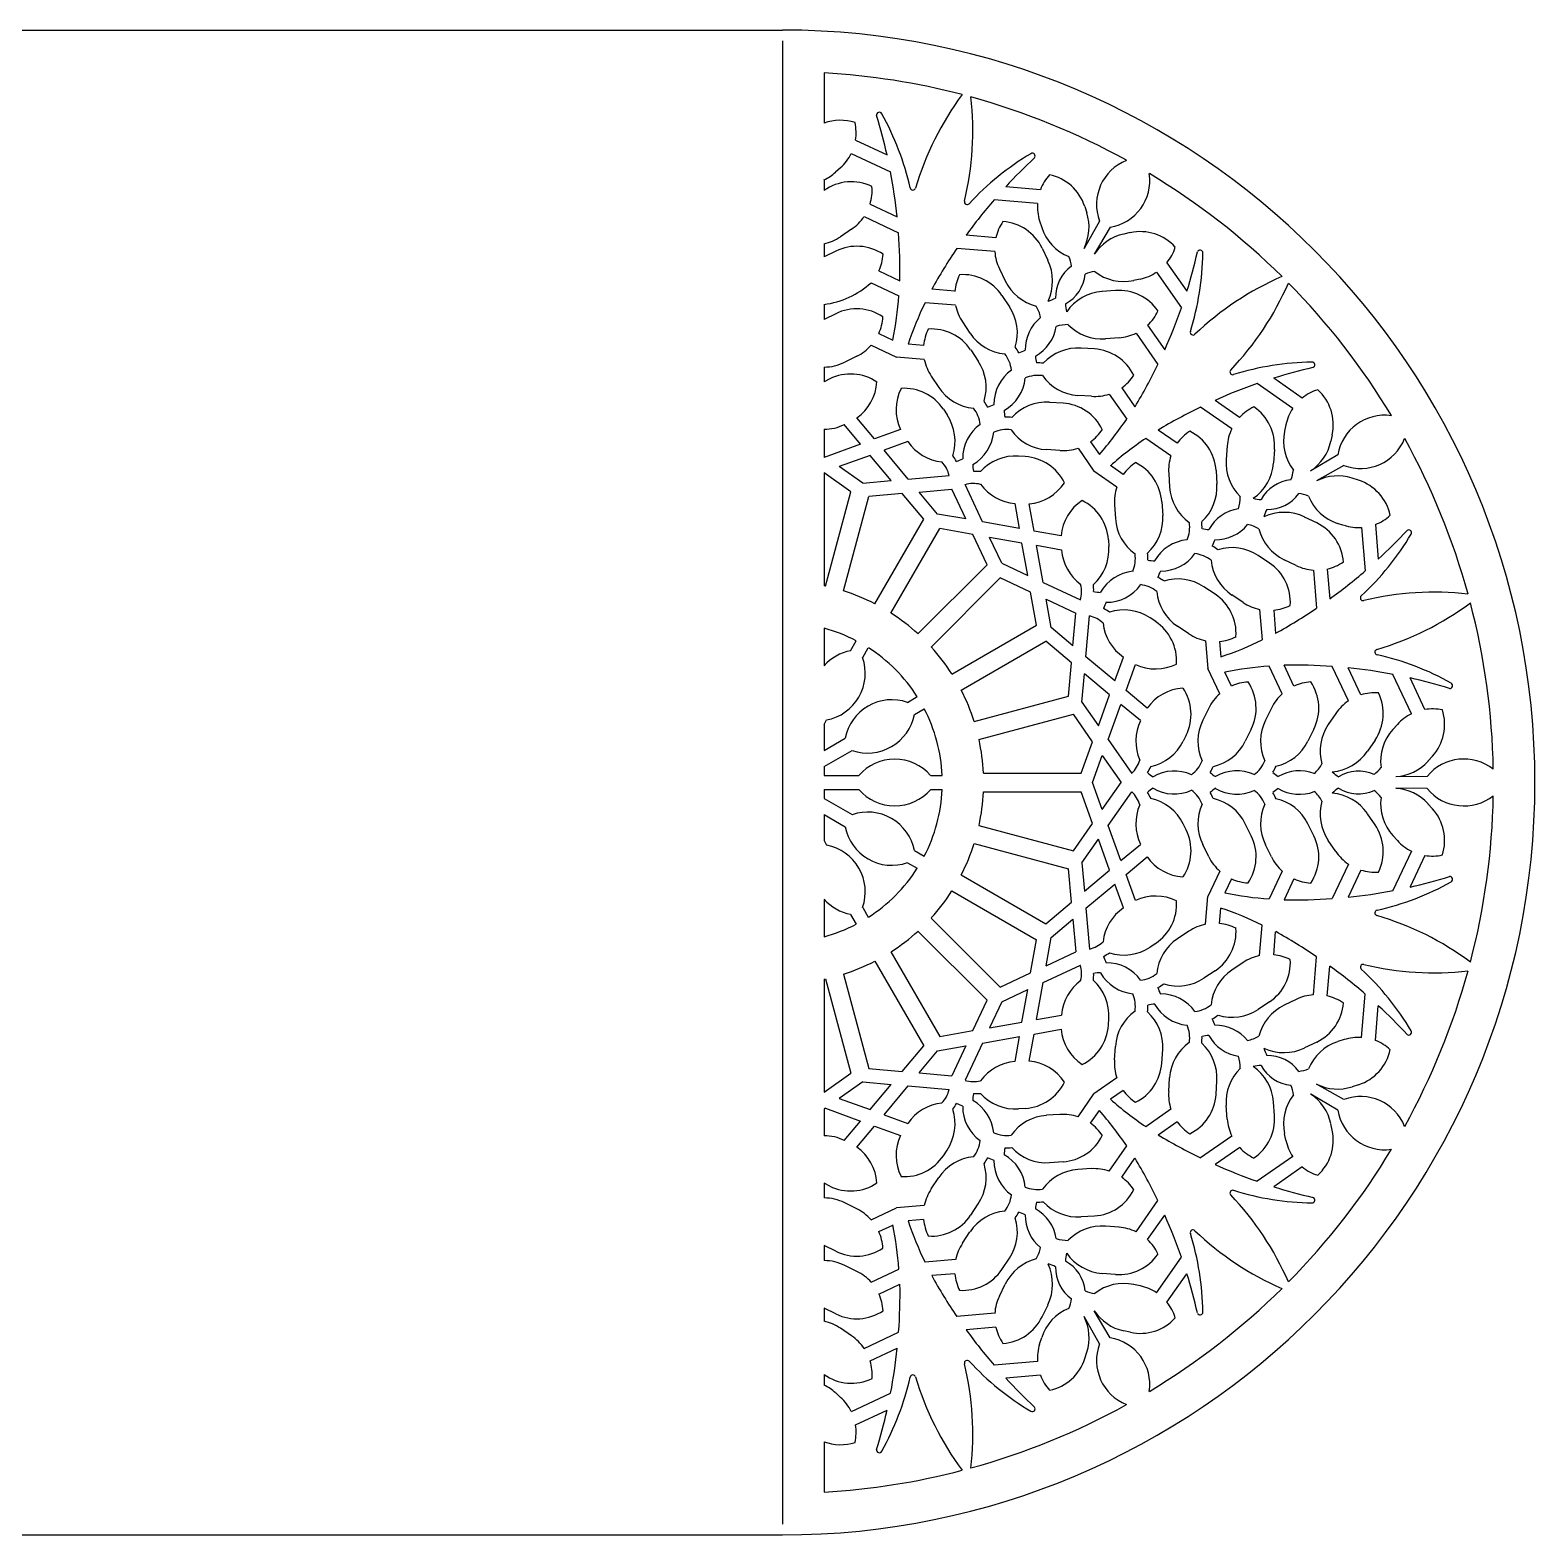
# Model space of a CAD drawing. Extents: x 41 to 331, y 42 to 187.
# Drawn here: x 185.6 to 330.6, y 42.2 to 187.2 of the extents above; entities that cross this region are included whole.
import ezdxf

# ---------------------------------------------------------------- set-up
doc = ezdxf.new("R2010")
doc.units = 0
doc.layers.get('0').update_dxf_attribs({"linetype": 'CONTINUOUS'})

msp = doc.modelspace()

# ---------------------------------------------------------------- linework, layer by layer
for p, q in [((113.1, 187.2), (258.1, 187.2)), ((258.1, 186.16), (258.1, 43.23)), ((262.1, 183.08), (262.1, 178.22)), ((265.13, 176.59), (268.17, 175.17)), ((264.72, 175.31), (268.51, 173.53)), ((262.1, 172.76), (262.1, 171.74)), ((263.7, 173.94), (263.21, 173.51)), ((282.95, 171.82), (279.6, 172.11)), ((266.53, 170.43), (269.14, 169.21)), ((282.66, 170.5), (278.49, 170.85)), ((287.22, 170.21), (287.42, 169.59)), ((265.95, 169.23), (269.28, 167.66)), ((282.87, 168.81), (283.07, 168.19)), ((288.64, 168.79), (287.15, 166.16)), ((289.66, 168.2), (288.13, 165.6)), ((264.75, 168.02), (263.67, 167.29)), ((278.65, 167.19), (275.78, 167.43)), ((291.61, 167.68), (290.97, 167.54)), ((262.1, 166.6), (262.1, 165.34)), ((263.24, 165.91), (262.1, 165.34)), ((278.55, 165.85), (274.89, 166.16)), ((283.11, 166.19), (283.67, 165.02)), ((267.38, 163.99), (269.4, 163.04)), ((278.99, 164.21), (279.56, 163.03)), ((294.14, 163.87), (296.53, 160.44)), ((295.14, 164.78), (297.05, 162.03)), ((266.64, 162.86), (269.31, 161.6)), ((292.57, 163.21), (291.93, 163.07)), ((274.69, 162.03), (272.47, 162.22)), ((279.24, 161.62), (279.96, 160.54)), ((290.18, 162.11), (288.88, 162.01)), ((262.1, 160.76), (262.1, 159.31)), ((263.23, 159.87), (262.1, 159.31)), ((274.78, 160.68), (271.83, 160.93)), ((275.44, 159.08), (276.16, 158)), ((293.27, 158.75), (294.92, 156.38)), ((266.65, 156.83), (269.08, 155.69)), ((267.38, 157.97), (268.74, 157.33)), ((271.69, 156.81), (270.2, 156.94)), ((290.52, 157.55), (289.22, 157.45)), ((292.16, 157.99), (294.26, 154.98)), ((265.26, 155.77), (264.09, 155.19)), ((271.76, 155.46), (269.08, 155.69)), ((276.23, 156.39), (276.96, 155.3)), ((288.16, 156.47), (286.86, 156.56)), ((262.1, 154.72), (262.1, 153.32)), ((272.43, 153.85), (273.15, 152.76)), ((262.65, 153.59), (262.1, 153.32)), ((290.78, 152.74), (292.06, 150.91)), ((307.27, 150.74), (303.83, 153.13)), ((308.18, 151.74), (305.43, 153.66)), ((285.13, 151.25), (283.83, 151.33)), ((287.86, 151.91), (286.56, 151.99)), ((289.57, 152.13), (291.26, 149.71)), ((301.39, 148.77), (298.37, 150.87)), ((302.14, 149.88), (299.78, 151.52)), ((266.97, 147.8), (265.26, 149.84)), ((273.6, 150.66), (273.96, 150.12)), ((262.1, 148.74), (262.1, 146.03)), ((265.62, 147.31), (264.05, 149.19)), ((269.46, 148.71), (266.97, 147.8)), ((296.14, 147.39), (294.3, 148.66)), ((306.6, 149.17), (306.46, 148.54)), ((311.07, 148.21), (310.93, 147.58)), ((265.62, 147.31), (262.1, 146.03)), ((270.18, 147.55), (267.88, 146.71)), ((270.21, 143.94), (267.88, 146.71)), ((284.83, 146.69), (283.53, 146.77)), ((286.57, 146.91), (288.1, 144.71)), ((287.77, 147.53), (288.63, 146.3)), ((295.53, 146.18), (293.11, 147.86)), ((300.94, 147.13), (300.85, 145.83)), ((305.5, 146.79), (305.41, 145.49)), ((266.54, 146.22), (263.57, 145.14)), ((265.83, 143.55), (263.57, 145.14)), ((268.58, 143.8), (266.54, 146.22)), ((281.48, 146.11), (280.83, 146.15)), ((290.92, 144.38), (289.7, 145.23)), ((311.6, 146.27), (308.99, 144.74)), ((312.19, 145.25), (309.56, 143.76)), ((262.1, 144.53), (262.1, 133.66)), ((264.68, 142.72), (262.1, 144.53)), ((265.83, 143.55), (268.58, 143.8)), ((270.21, 143.94), (274.15, 144.28)), ((290.31, 143.17), (288.1, 144.71)), ((295.31, 144.46), (295.39, 143.16)), ((299.87, 144.76), (299.95, 143.46)), ((313.61, 143.82), (312.99, 144.02)), ((262.24, 133.63), (264.68, 142.72)), ((263.97, 133.16), (266.41, 142.26)), ((269.63, 142.54), (266.41, 142.26)), ((271.71, 140.06), (269.63, 142.54)), ((271.26, 142.68), (274.41, 142.96)), ((273.03, 140.57), (271.26, 142.68)), ((275.75, 140.09), (274.41, 142.96)), ((277.36, 139.81), (275.69, 143.4)), ((280.92, 139.18), (280.5, 141.59)), ((282.33, 138.93), (281.87, 141.55)), ((290.08, 141.44), (290.17, 140.14)), ((294.65, 141.73), (294.73, 140.43)), ((267, 131.91), (271.71, 140.06)), ((275.75, 140.09), (273.03, 140.57)), ((280.92, 139.18), (277.36, 139.81)), ((309.59, 139.71), (308.41, 140.28)), ((312.2, 139.47), (311.58, 139.67)), ((313.9, 139.26), (314.25, 135.09)), ((315.22, 139.55), (315.5, 136.21)), ((268.55, 131.01), (273.26, 139.17)), ((276.44, 138.61), (273.26, 139.17)), ((277.81, 135.68), (276.44, 138.61)), ((281.17, 137.77), (278.05, 138.32)), ((279.22, 135.82), (278.05, 138.32)), ((281.72, 134.66), (281.17, 137.77)), ((284.95, 138.47), (282.33, 138.93)), ((289.5, 138.09), (289.54, 137.44)), ((284.99, 137.1), (282.58, 137.53)), ((283.2, 133.96), (282.58, 137.53)), ((305.02, 135.84), (303.93, 136.57)), ((271.15, 129.02), (277.81, 135.68)), ((279.22, 135.82), (281.72, 134.66)), ((307.6, 135.6), (306.43, 136.16)), ((309.25, 135.16), (309.56, 131.5)), ((310.58, 135.26), (310.83, 132.39)), ((272.41, 127.75), (279.07, 134.41)), ((282, 133.04), (279.07, 134.41)), ((283.2, 133.96), (286.8, 132.29)), ((299.78, 132.84), (298.7, 133.56)), ((282.57, 129.86), (282, 133.04)), ((283.97, 129.64), (283.49, 132.35)), ((283.49, 132.35), (286.36, 131.02)), ((302.48, 132.04), (301.39, 132.77)), ((286.08, 127.86), (286.36, 131.02)), ((287.33, 126.81), (287.68, 130.76)), ((294.06, 130.2), (293.51, 130.56)), ((304.07, 131.38), (304.32, 128.44)), ((305.43, 131.3), (305.61, 129.07)), ((262.1, 129.56), (262.1, 125.95)), ((274.41, 125.15), (282.57, 129.86)), ((286.08, 127.86), (283.97, 129.64)), ((297.24, 129.03), (296.16, 129.76)), ((264.66, 127.4), (265.2, 128.35)), ((265.82, 126.73), (266.36, 127.68)), ((275.3, 123.6), (283.46, 128.31)), ((285.94, 126.23), (283.46, 128.31)), ((298.86, 128.36), (299.09, 125.68)), ((300.21, 128.29), (300.34, 126.8)), ((285.66, 123.01), (285.94, 126.23)), ((290.11, 124.49), (287.33, 126.81)), ((290.11, 124.49), (290.94, 126.78)), ((286.95, 122.43), (287.19, 125.18)), ((289.62, 123.14), (287.19, 125.18)), ((291.2, 123.57), (292.11, 126.07)), ((300.23, 123.25), (299.09, 125.68)), ((301.36, 123.99), (300.73, 125.34)), ((306.25, 123.24), (305, 125.92)), ((307.38, 123.99), (306.44, 126.01)), ((312.62, 122.56), (311.06, 125.88)), ((313.83, 123.14), (312.61, 125.75)), ((318.7, 121.33), (316.92, 125.12)), ((319.99, 121.74), (318.57, 124.77)), ((293.24, 121.86), (291.2, 123.57)), ((270.13, 122.42), (271.08, 122.97)), ((270.8, 121.26), (271.75, 121.81)), ((276.56, 120.57), (285.66, 123.01)), ((286.95, 122.43), (288.53, 120.17)), ((288.53, 120.17), (289.62, 123.14)), ((289.47, 118.83), (290.71, 122.23)), ((292.59, 120.66), (290.71, 122.23)), ((299.17, 121.86), (298.59, 120.69)), ((305.2, 121.87), (304.63, 120.7)), ((262.1, 120.29), (262.35, 120.73)), ((277.02, 118.84), (286.12, 121.28)), ((287.97, 118.63), (286.12, 121.28)), ((311.42, 121.36), (310.68, 120.28)), ((262.1, 120.29), (262.1, 117.78)), ((262.1, 117.78), (264.13, 118.96)), ((296.99, 119.25), (296.7, 118.67)), ((303.27, 119.84), (302.69, 118.67)), ((309.3, 119.85), (308.73, 118.68)), ((317.34, 120.3), (316.9, 119.82)), ((262.1, 116.23), (264.8, 117.79)), ((286.87, 115.59), (287.97, 118.63)), ((289.47, 118.83), (291.75, 115.58)), ((315.2, 118.78), (314.46, 117.71)), ((262.1, 116.23), (262.1, 115.37)), ((287.97, 114.7), (288.91, 117.29)), ((288.91, 117.29), (290.73, 114.7)), ((320.73, 117.23), (320.29, 116.75)), ((262.1, 115.37), (265.45, 115.37)), ((272.38, 115.37), (273.47, 115.37)), ((277.45, 115.59), (286.87, 115.59)), ((288.91, 112.1), (287.97, 114.7)), ((288.91, 112.1), (290.73, 114.7)), ((320.22, 115.29), (317.19, 115.26)), ((262.1, 114.03), (262.1, 113.16)), ((262.1, 114.03), (265.45, 114.03)), ((262.1, 113.16), (264.8, 111.6)), ((272.38, 114.03), (273.47, 114.03)), ((277.45, 113.8), (286.87, 113.8)), ((287.97, 110.76), (286.87, 113.8)), ((289.47, 110.57), (291.75, 113.81)), ((320.22, 114.11), (317.19, 114.14)), ((315.2, 110.62), (314.46, 111.69)), ((320.73, 112.17), (320.29, 112.65)), ((262.1, 111.61), (262.1, 109.11)), ((262.1, 111.61), (264.13, 110.44)), ((277.02, 110.55), (286.12, 108.11)), ((286.12, 108.11), (287.97, 110.76)), ((290.71, 107.17), (289.47, 110.57)), ((296.99, 110.15), (296.7, 110.73)), ((303.27, 109.56), (302.69, 110.73)), ((309.3, 109.55), (308.73, 110.72)), ((262.1, 109.11), (262.35, 108.66)), ((276.56, 108.83), (285.66, 106.39)), ((286.95, 106.97), (288.53, 109.23)), ((289.62, 106.25), (288.53, 109.23)), ((311.42, 108.04), (310.68, 109.12)), ((317.34, 109.1), (316.9, 109.58)), ((270.8, 108.14), (271.75, 107.59)), ((290.71, 107.17), (292.59, 108.74)), ((291.2, 105.83), (293.24, 107.54)), ((299.17, 107.54), (298.59, 108.71)), ((305.2, 107.53), (304.63, 108.7)), ((318.7, 108.07), (316.92, 104.28)), ((319.99, 107.66), (318.57, 104.63)), ((270.13, 106.97), (271.08, 106.43)), ((285.94, 103.17), (285.66, 106.39)), ((286.95, 106.97), (287.19, 104.22)), ((287.19, 104.22), (289.62, 106.25)), ((300.23, 106.15), (299.09, 103.71)), ((306.25, 106.16), (305, 103.48)), ((312.62, 106.84), (311.06, 103.52)), ((313.83, 106.26), (312.61, 103.65)), ((275.3, 105.79), (283.46, 101.09)), ((287.33, 102.59), (290.11, 104.91)), ((290.94, 102.61), (290.11, 104.91)), ((292.11, 103.33), (291.2, 105.83)), ((301.36, 105.41), (300.73, 104.06)), ((307.38, 105.41), (306.44, 103.39)), ((262.1, 103.44), (262.1, 99.83)), ((274.41, 104.25), (282.57, 99.54)), ((283.46, 101.09), (285.94, 103.17)), ((298.86, 101.04), (299.09, 103.71)), ((264.66, 101.99), (265.2, 101.05)), ((265.82, 102.66), (266.36, 101.72)), ((272.41, 101.64), (279.07, 94.99)), ((283.97, 99.76), (286.08, 101.54)), ((286.08, 101.54), (286.36, 98.38)), ((287.33, 102.59), (287.68, 98.64)), ((300.21, 101.11), (300.34, 102.6)), ((271.15, 100.38), (277.81, 93.72)), ((297.24, 100.36), (296.16, 99.64)), ((304.07, 98.02), (304.32, 100.96)), ((305.43, 98.1), (305.61, 100.32)), ((282, 96.35), (282.57, 99.54)), ((283.49, 97.04), (283.97, 99.76)), ((294.06, 99.19), (293.51, 98.83)), ((267, 97.49), (271.71, 89.33)), ((268.55, 98.38), (273.26, 90.23)), ((283.49, 97.04), (286.36, 98.38)), ((302.48, 97.35), (301.39, 96.63)), ((309.25, 94.24), (309.56, 97.9)), ((262.1, 95.74), (262.1, 84.87)), ((262.24, 95.77), (264.68, 86.68)), ((263.97, 96.23), (266.41, 87.14)), ((279.07, 94.99), (282, 96.35)), ((283.2, 95.43), (286.8, 97.11)), ((299.78, 96.56), (298.7, 95.84)), ((310.59, 94.14), (310.83, 97.01)), ((279.22, 93.57), (281.72, 94.74)), ((281.17, 91.62), (281.72, 94.74)), ((282.58, 91.87), (283.2, 95.43)), ((313.9, 90.14), (314.25, 94.31)), ((276.44, 90.79), (277.81, 93.72)), ((279.22, 93.57), (278.05, 91.07)), ((305.02, 93.55), (303.93, 92.83)), ((307.6, 93.8), (306.43, 93.24)), ((315.22, 89.85), (315.5, 93.19)), ((278.05, 91.07), (281.17, 91.62)), ((282.58, 91.87), (284.99, 92.29)), ((289.5, 91.31), (289.54, 91.96)), ((273.26, 90.23), (276.44, 90.79)), ((277.36, 89.59), (280.92, 90.22)), ((280.5, 87.81), (280.92, 90.22)), ((281.87, 87.85), (282.33, 90.46)), ((282.33, 90.46), (284.95, 90.93)), ((312.21, 89.93), (311.59, 89.73)), ((269.63, 86.86), (271.71, 89.33)), ((271.26, 86.71), (273.03, 88.83)), ((273.03, 88.83), (275.75, 89.31)), ((275.75, 89.31), (274.41, 86.44)), ((277.36, 89.59), (275.69, 86)), ((290.08, 87.96), (290.17, 89.26)), ((294.65, 87.66), (294.73, 88.97)), ((309.59, 89.69), (308.41, 89.12)), ((266.41, 87.14), (269.63, 86.86)), ((262.1, 84.87), (264.68, 86.68)), ((265.83, 85.84), (263.57, 84.26)), ((265.83, 85.84), (268.58, 85.6)), ((266.54, 83.18), (268.58, 85.6)), ((271.26, 86.71), (274.41, 86.44)), ((290.31, 86.23), (288.1, 84.69)), ((295.31, 84.93), (295.39, 86.23)), ((299.87, 84.64), (299.95, 85.94)), ((312.19, 84.15), (309.56, 85.64)), ((313.61, 85.58), (312.99, 85.38)), ((263.57, 84.26), (266.54, 83.18)), ((267.88, 82.69), (270.21, 85.46)), ((270.21, 85.46), (274.15, 85.11)), ((286.57, 82.48), (288.1, 84.69)), ((290.92, 85.02), (289.7, 84.17)), ((311.6, 83.13), (308.99, 84.66)), ((262.23, 83.32), (262.1, 83.23)), ((262.1, 83.23), (262.1, 80.66)), ((262.23, 83.32), (265.62, 82.08)), ((267.88, 82.69), (270.18, 81.85)), ((281.48, 83.29), (280.83, 83.25)), ((284.83, 82.71), (283.53, 82.63)), ((287.77, 81.87), (288.63, 83.1)), ((295.53, 83.22), (293.11, 81.53)), ((300.95, 82.27), (300.85, 83.57)), ((305.5, 82.61), (305.41, 83.91)), ((264.05, 80.21), (265.62, 82.08)), ((265.26, 79.56), (266.97, 81.59)), ((266.97, 81.59), (269.46, 80.68)), ((296.14, 82.01), (294.3, 80.73)), ((311.07, 81.19), (310.94, 81.82)), ((301.39, 80.63), (298.37, 78.53)), ((306.6, 80.23), (306.47, 80.86)), ((273.6, 78.74), (273.96, 79.28)), ((289.57, 77.26), (291.26, 79.69)), ((290.78, 76.66), (292.06, 78.49)), ((302.15, 79.52), (299.78, 77.88)), ((307.27, 78.66), (303.84, 76.27)), ((285.13, 78.15), (283.83, 78.06)), ((287.86, 77.49), (286.56, 77.4)), ((308.18, 77.66), (305.43, 75.74)), ((262.1, 76.08), (262.1, 74.67)), ((262.65, 75.8), (262.1, 76.08)), ((272.43, 75.55), (273.15, 76.63)), ((265.26, 73.63), (264.09, 74.2)), ((276.23, 73.01), (276.96, 74.1)), ((292.17, 71.41), (294.27, 74.42)), ((266.65, 72.56), (269.08, 73.71)), ((271.76, 73.93), (269.08, 73.71)), ((271.69, 72.58), (270.2, 72.46)), ((288.16, 72.92), (286.86, 72.84)), ((293.27, 70.65), (294.92, 73.02)), ((267.38, 71.43), (268.74, 72.06)), ((275.44, 70.31), (276.16, 71.4)), ((290.52, 71.85), (289.22, 71.95)), ((262.1, 70.09), (262.1, 68.64)), ((263.23, 69.53), (262.1, 70.09)), ((265.27, 67.59), (264.1, 68.17)), ((274.78, 68.72), (271.83, 68.47)), ((279.24, 67.78), (279.96, 68.86)), ((294.14, 65.53), (296.53, 68.96)), ((266.64, 66.54), (269.31, 67.8)), ((274.69, 67.37), (272.47, 67.18)), ((290.18, 67.29), (288.88, 67.39)), ((295.14, 64.62), (297.06, 67.37)), ((267.38, 65.41), (269.4, 66.36)), ((278.99, 65.19), (279.56, 66.37)), ((292.57, 66.19), (291.93, 66.33)), ((262.1, 64.06), (262.1, 62.79)), ((263.24, 63.49), (262.1, 64.06)), ((283.11, 63.21), (283.68, 64.38)), ((289.67, 61.2), (288.13, 63.8)), ((278.55, 63.55), (274.89, 63.24)), ((288.65, 60.61), (287.16, 63.24)), ((264.75, 61.38), (263.68, 62.11)), ((265.96, 60.17), (269.28, 61.73)), ((278.66, 62.21), (275.78, 61.97)), ((282.87, 60.59), (283.07, 61.21)), ((291.61, 61.72), (290.97, 61.86)), ((266.54, 58.96), (269.15, 60.19)), ((287.22, 59.19), (287.42, 59.81)), ((282.66, 58.9), (278.49, 58.54)), ((262.1, 57.66), (262.1, 56.63)), ((282.95, 57.58), (279.61, 57.29)), ((263.7, 55.45), (263.22, 55.89)), ((264.73, 54.09), (268.51, 55.87)), ((265.14, 52.8), (268.17, 54.23)), ((262.1, 51.17), (262.1, 46.32)), ((113.1, 42.2), (258.1, 42.2))]:
    msp.add_line(p, q)
for centre, radius, start, end in [((258.1, 114.7), 72.5, 270, 90), ((258.1, 114.7), 68.5, 75.3654, 86.6524), ((298.29, 163.96), 28.52, 143.3657, 163.6807), ((247.92, 177.46), 28.52, 346.3193, 6.6324), ((258.1, 114.7), 68.5, 61.0693, 74.637), ((263.68, 173.97), 4.54, 71.9388, 110.3677), ((267.43, 179.01), 0.268, 29.3736, 190.0204), ((218.26, 163.95), 51.15, 12.6673, 17.0619), ((244.85, 166.3), 26.17, 12.5562, 29.3736), ((260.65, 177.31), 4.54, 350.8989, 12.3599), ((260.65, 177.31), 4.54, 312.1493, 333.7781), ((295.36, 152.77), 26.17, 120.6264, 137.4438), ((317.22, 137.44), 51.15, 132.9381, 137.3327), ((282.17, 175.06), 0.268, 319.9796, 120.6264), ((292.93, 170.4), 4.57, 111.7197, 200.5889), ((260.16, 176.88), 4.54, 295.1569, 312.1493), ((264.73, 168.04), 4.54, 64.0523, 125.5076), ((218.26, 163.95), 51.15, 5.8998, 10.7896), ((287.19, 170.2), 4.54, 137.6401, 159.1011), ((282.89, 168.82), 4.54, 17.8507, 78.0612), ((288.92, 172.71), 4.57, 279.4111, 8.2814), ((258.1, 114.7), 68.5, 45.3654, 58.9336), ((262.19, 171.77), 4.54, 342.85, 4.4734), ((270.66, 172.05), 0.268, 192.5562, 343.6807), ((275.89, 170.65), 0.268, 166.3193, 317.4438), ((317.22, 137.44), 51.15, 139.2104, 144.1002), ((287.19, 170.2), 4.54, 176.2219, 197.8507), ((262.19, 171.77), 4.54, 304.2628, 325.8756), ((283.08, 166.18), 4.54, 145.5266, 167.15), ((279.02, 164.22), 4.54, 25.7372, 85.9477), ((283.09, 168.2), 4.54, 333.3584, 17.8507), ((261.12, 171.04), 4.54, 282.4569, 304.2628), ((218.26, 163.95), 51.15, 358.9772, 4.1623), ((287.39, 169.58), 4.54, 197.8507, 247.8587), ((291.93, 163.1), 4.54, 102.1493, 146.6416), ((292.56, 163.24), 4.54, 41.9388, 102.1493), ((265.25, 161.83), 4.54, 56.0689, 116.2795), ((263.26, 165.88), 4.54, 335.3691, 356.4901), ((317.22, 137.44), 51.15, 145.8377, 151.0228), ((283.08, 166.18), 4.54, 184.1244, 205.7372), ((282.68, 164.06), 3.28, 6.8141, 23.6656), ((291.61, 167.65), 4.54, 320.8989, 342.3599), ((248.23, 177.27), 51.15, 342.6673, 347.0619), ((272.43, 166.01), 26.17, 342.5562, 359.3736), ((298.33, 165.73), 0.268, 359.3736, 160.0204), ((279.58, 163.04), 4.54, 334.5845, 25.7372), ((288.09, 161.46), 3.69, 125.8823, 181.2), ((288.55, 160.67), 3.28, 96.3344, 113.1859), ((290.98, 167.51), 4.54, 232.1413, 282.1493), ((291.61, 167.65), 4.54, 282.1493, 303.7781), ((261.13, 168.84), 8.13, 276.7873, 312.6411), ((279.22, 161.6), 4.54, 153.5099, 174.6309), ((275.46, 159.1), 4.54, 33.7205, 93.9311), ((283.65, 165), 4.54, 205.7372, 255.7452), ((283.59, 164.06), 3.69, 298.8, 354.1177), ((317.53, 137.26), 28.52, 113.3657, 133.6807), ((280.66, 174.14), 28.52, 316.3193, 336.6324), ((258.1, 114.7), 68.5, 31.0693, 44.637), ((236.2, 163.91), 33.19, 348.5715, 356.0113), ((282.84, 164.26), 3.28, 284.9596, 298.5086), ((289.22, 157.48), 4.54, 94.2628, 145.4155), ((290.52, 157.58), 4.54, 34.0523, 94.2628), ((265.24, 155.8), 4.54, 56.0689, 116.2795), ((263.24, 159.84), 4.54, 335.6207, 356.4901), ((301.66, 146.37), 33.19, 153.9887, 161.4285), ((279.22, 161.6), 4.54, 191.775, 213.7205), ((276.19, 158.01), 4.54, 342.6918, 33.7205), ((285.51, 156.39), 4.03, 129.3591, 180.418), ((279.74, 158.89), 3.28, 10.9088, 31.5521), ((288.64, 160.91), 3.28, 181.4914, 195.0404), ((290.18, 162.08), 4.54, 312.85, 334.4734), ((248.23, 177.27), 51.15, 335.8998, 340.7896), ((276.21, 156.37), 4.54, 153.5099, 174.3793), ((272.45, 153.86), 4.54, 33.7205, 93.9311), ((280.5, 159.29), 4.03, 299.582, 350.6409), ((285.54, 155.54), 3.28, 88.4479, 109.0912), ((288.88, 161.98), 4.54, 224.2548, 274.2628), ((297.65, 158.08), 0.268, 162.5562, 313.6807), ((263.24, 159.84), 4.54, 296.2795, 318.4874), ((279.94, 160.52), 4.54, 213.7205, 264.61), ((276.9, 154.02), 4.48, 27.7828, 36.1691), ((290.18, 162.08), 4.54, 274.2628, 295.8756), ((262.08, 159.27), 4.54, 270.2403, 296.2795), ((276.21, 156.37), 4.54, 191.5126, 213.7205), ((273.18, 152.78), 4.54, 342.6918, 33.7205), ((276.91, 154.01), 3.28, 7.4699, 37.4036), ((279.92, 159.24), 3.28, 286.8465, 298.5086), ((285.76, 155.87), 3.28, 181.4914, 193.1535), ((286.56, 152.02), 4.54, 86.2795, 137.3082), ((287.86, 151.94), 4.54, 26.0689, 86.2795), ((309.4, 129.03), 26.17, 90.6264, 107.4438), ((309.12, 154.94), 0.268, 289.9796, 90.6264), ((264.66, 149.52), 4.54, 56.0689, 116.2795), ((282.5, 151.16), 4.03, 125.5605, 180.418), ((282.73, 150.65), 3.28, 82.5964, 112.5301), ((282.74, 150.65), 4.48, 83.8309, 92.2172), ((286.85, 156.53), 4.54, 215.39, 266.2795), ((288.16, 156.44), 4.54, 305.3691, 326.4901), ((248.23, 177.27), 51.15, 328.9772, 334.1623), ((301.48, 154.26), 0.268, 136.3193, 287.4438), ((320.66, 104.83), 51.15, 102.9381, 107.3327), ((262.66, 153.57), 4.54, 304.859, 356.4901), ((273.58, 150.64), 4.54, 153.5099, 205.141), ((269.82, 148.14), 4.54, 33.7205, 93.9311), ((276.93, 155.29), 4.54, 213.7205, 264.61), ((277.47, 154.06), 4.03, 299.582, 354.4395), ((320.66, 104.83), 51.15, 109.2104, 114.1002), ((311.04, 148.22), 4.54, 107.6401, 129.1011), ((306.63, 149.17), 4.54, 347.8507, 48.0612), ((273.9, 148.78), 4.48, 27.7828, 36.1691), ((276.91, 154.01), 3.28, 286.8465, 298.5086), ((283.53, 146.8), 4.54, 86.2795, 137.3082), ((284.83, 146.72), 4.54, 26.0689, 86.2795), ((288.16, 156.44), 4.54, 266.2795, 288.225), ((320.66, 104.83), 51.15, 115.8377, 121.0228), ((305.47, 146.79), 4.54, 115.5266, 137.15), ((300.97, 147.12), 4.54, 355.7372, 55.9477), ((270.18, 147.59), 4.54, 342.0463, 33.7205), ((273.9, 148.77), 3.28, 7.4699, 37.4036), ((282.73, 150.65), 3.28, 181.4914, 193.1535), ((279.71, 145.42), 4.48, 83.8309, 92.2172), ((263.74, 168.27), 33.19, 318.5715, 326.0113), ((311.04, 148.22), 4.54, 146.2219, 167.8507), ((316.11, 145.52), 4.57, 81.7197, 170.5889), ((262.08, 153.28), 4.54, 270.2403, 295.7943), ((279.49, 145.92), 4.03, 125.5605, 180.418), ((274.44, 148.84), 4.03, 299.582, 354.4395), ((279.7, 145.43), 3.28, 82.5964, 112.5301), ((283.83, 151.3), 4.54, 215.39, 266.2795), ((285.13, 151.22), 4.54, 305.6207, 326.4901), ((299.84, 144.76), 4.54, 123.5099, 144.6309), ((295.34, 144.47), 4.54, 3.7205, 63.9311), ((305.47, 146.79), 4.54, 154.1244, 175.7372), ((310.91, 147.58), 4.54, 167.8507, 217.8587), ((273.94, 150.1), 4.54, 214.2057, 263.7285), ((285.13, 151.22), 4.54, 266.2795, 288.4874), ((311.66, 120.34), 33.19, 123.9887, 131.4285), ((306.49, 148.53), 4.54, 303.3584, 347.8507), ((313.8, 149.53), 4.57, 249.4111, 338.2814), ((258.1, 114.7), 68.5, 15.3654, 28.9336), ((271.44, 143.64), 2.79, 13.3124, 44.1156), ((270.89, 143.55), 4.48, 27.7828, 36.1691), ((273.9, 148.77), 3.28, 286.8465, 298.5086), ((279.7, 145.43), 3.28, 181.4914, 193.1535), ((280.54, 141.62), 4.54, 86.2795, 137.9537), ((281.19, 141.57), 4.54, 26.0689, 86.2795), ((294.62, 141.73), 4.54, 123.5099, 144.3793), ((290.11, 141.44), 4.54, 3.7205, 63.9311), ((299.84, 144.76), 4.54, 161.775, 183.7205), ((305.38, 145.49), 4.54, 175.7372, 225.7452), ((300.88, 145.82), 4.54, 304.5845, 355.7372), ((276.68, 140.2), 4.48, 83.8309, 92.2172), ((281.48, 146.08), 4.54, 274.859, 326.4901), ((307.45, 140.19), 3.69, 95.8823, 151.2), ((304.06, 145.16), 3.28, 336.8141, 353.6656), ((311.59, 139.7), 4.54, 72.1493, 116.6416), ((312.21, 139.5), 4.54, 11.9388, 72.1493), ((276.49, 140.72), 2.79, 75.8844, 106.6876), ((280.83, 146.12), 4.54, 216.2715, 265.7943), ((294.62, 141.73), 4.54, 161.5126, 183.7205), ((299.92, 143.46), 4.54, 183.7205, 234.61), ((295.42, 143.17), 4.54, 312.6918, 3.7205), ((298.93, 142.15), 3.28, 340.9088, 1.5521), ((304.85, 144.7), 3.69, 268.8, 324.1177), ((307.45, 139.28), 3.28, 66.3344, 83.1859), ((312.98, 143.99), 4.54, 202.1413, 252.1493), ((289.47, 138.09), 4.54, 123.5099, 175.141), ((284.97, 137.79), 4.54, 3.7205, 63.9311), ((302.68, 137.1), 4.03, 99.3591, 150.418), ((304.3, 145.25), 3.28, 254.9596, 268.5086), ((307.65, 139.45), 3.28, 151.4914, 165.0404), ((306.44, 136.19), 4.54, 64.2628, 115.4155), ((294.7, 140.43), 4.54, 183.7205, 234.61), ((290.2, 140.14), 4.54, 312.6918, 3.7205), ((294.05, 139.33), 3.28, 337.4699, 7.4036), ((294.04, 139.34), 4.48, 357.7828, 6.1691), ((299.79, 142.11), 4.03, 269.582, 320.6409), ((302.28, 136.34), 3.28, 58.4479, 79.0912), ((307.61, 135.62), 4.54, 4.0523, 64.2628), ((313.6, 143.8), 4.54, 252.1493, 273.7781), ((313.6, 143.8), 4.54, 290.8989, 312.3599), ((297.46, 134.07), 4.03, 95.5605, 150.418), ((299.27, 142.36), 3.28, 256.8465, 268.5086), ((302.64, 136.52), 3.28, 151.4914, 163.1535), ((308.4, 140.25), 4.54, 194.2548, 244.2628), ((296.16, 151.97), 26.17, 312.5562, 329.3736), ((280.83, 173.82), 51.15, 312.6673, 317.0619), ((318.45, 138.77), 0.268, 329.3736, 130.0204), ((289.52, 137.44), 4.54, 184.2057, 233.7285), ((285.01, 137.14), 4.54, 312.0463, 3.7205), ((288.82, 136.3), 3.28, 337.4699, 7.4036), ((288.82, 136.32), 4.48, 357.7828, 6.1691), ((294.56, 139.1), 4.03, 269.582, 324.4395), ((297.4, 133.51), 3.28, 52.5964, 82.5301), ((297.41, 133.51), 4.48, 53.8309, 62.2172), ((301.41, 132.79), 4.54, 56.2795, 107.3082), ((292.24, 131.04), 4.03, 95.5605, 150.418), ((294.05, 139.33), 3.28, 256.8465, 268.5086), ((297.4, 133.51), 3.28, 151.4914, 163.1535), ((303.92, 136.54), 4.54, 185.39, 236.2795), ((302.49, 132.07), 4.54, 356.0689, 56.2795), ((309.57, 139.69), 4.54, 244.2628, 265.8756), ((309.57, 139.69), 4.54, 282.85, 304.4734), ((280.83, 173.82), 51.15, 305.8998, 310.7896), ((258.1, 114.7), 19.38, 77.6441, 78.0863), ((284.12, 133.09), 2.79, 343.3124, 14.1156), ((283.6, 133.29), 4.48, 357.7828, 6.1691), ((289.32, 136.09), 4.03, 269.582, 324.4395), ((292.17, 130.51), 3.28, 52.5964, 82.5301), ((292.18, 130.5), 4.48, 53.8309, 62.2172), ((296.18, 129.78), 4.54, 56.2795, 107.3082), ((258.1, 114.7), 19.38, 62.6441, 72.3559), ((288.82, 136.3), 3.28, 256.8465, 268.5086), ((292.17, 130.51), 3.28, 151.4914, 163.1535), ((298.68, 133.53), 4.54, 185.39, 236.2795), ((297.26, 129.06), 4.54, 356.0689, 56.2795), ((305, 135.82), 4.54, 236.2795, 258.225), ((314.04, 132.49), 0.268, 132.5562, 283.6807), ((320.85, 104.52), 28.52, 83.3657, 103.6807), ((307.36, 154.89), 28.52, 286.3193, 306.6324), ((258.1, 114.7), 68.5, 1.0693, 14.637), ((258.1, 114.7), 19.38, 47.6441, 57.3559), ((287.04, 128.04), 2.79, 45.8844, 76.6876), ((286.95, 127.49), 4.48, 53.8309, 62.2172), ((290.99, 126.79), 4.54, 56.2795, 107.9537), ((305, 135.82), 4.54, 275.3691, 296.4901), ((280.83, 173.82), 51.15, 298.9772, 304.1623), ((258.1, 114.7), 15.39, 62.4962, 74.9382), ((293.5, 130.54), 4.54, 186.2715, 235.7943), ((291.53, 126.42), 4.54, 356.0689, 56.2795), ((258.1, 114.7), 15.39, 32.4962, 57.5038), ((258.1, 114.7), 19.38, 32.6441, 42.3559), ((299.77, 132.81), 4.54, 236.2795, 258.4874), ((299.77, 132.81), 4.54, 275.6207, 296.4901), ((289.77, 158.27), 33.19, 288.5715, 296.0113), ((265.51, 122.91), 4.57, 100.7838, 138.322), ((261.5, 125.22), 4.57, 280.7277, 19.2723), ((315.44, 127.27), 0.268, 106.3193, 257.4438), ((309.7, 101.46), 26.17, 60.6264, 77.4438), ((294.04, 130.18), 4.54, 244.859, 296.4901), ((307.31, 92.8), 33.19, 93.9887, 101.4285), ((307.35, 74.87), 51.15, 85.8377, 91.0228), ((307.35, 74.87), 51.15, 79.2104, 84.1002), ((307.35, 74.87), 51.15, 72.9381, 77.3327), ((258.1, 114.7), 19.38, 17.6441, 27.3559), ((296.96, 119.26), 4.54, 93.5099, 145.141), ((292.92, 121.26), 4.54, 333.7205, 33.9311), ((303.24, 119.85), 4.54, 93.5099, 114.3793), ((299.19, 121.85), 4.54, 333.7205, 33.9311), ((309.28, 119.86), 4.54, 93.5099, 114.6309), ((305.23, 121.86), 4.54, 333.7205, 33.9311), ((315.17, 118.8), 4.54, 85.5266, 107.15), ((311.44, 121.34), 4.54, 325.7372, 25.9477), ((322.4, 124.03), 0.268, 259.9796, 60.6264), ((268.62, 118.1), 4.57, 70.7838, 169.2162), ((258.1, 114.7), 15.39, 2.4962, 27.5038), ((303.24, 119.85), 4.54, 131.5126, 153.7205), ((309.28, 119.86), 4.54, 131.775, 153.7205), ((315.17, 118.8), 4.54, 124.1244, 145.7372), ((266.31, 122.11), 4.57, 250.7277, 349.2723), ((296.68, 118.68), 4.54, 154.2057, 203.7285), ((302.66, 118.68), 4.54, 153.7205, 204.61), ((308.7, 118.69), 4.54, 153.7205, 204.61), ((320.71, 117.25), 4.54, 116.2219, 137.8507), ((320.71, 117.25), 4.54, 77.6401, 99.1011), ((317.36, 120.28), 4.54, 317.8507, 18.0612), ((314.44, 117.72), 4.54, 145.7372, 195.7452), ((320.27, 116.77), 4.54, 137.8507, 187.8587), ((258.1, 114.7), 19.38, 2.6441, 12.3559), ((292.63, 120.68), 4.54, 282.0463, 333.7205), ((298.62, 120.68), 4.54, 282.6918, 333.7205), ((304.65, 120.69), 4.54, 282.6918, 333.7205), ((310.71, 120.26), 4.54, 274.5845, 325.7372), ((268.91, 112.38), 4.57, 40.7838, 139.2162), ((289.83, 117.62), 2.79, 313.3124, 344.1156), ((289.48, 118.05), 4.48, 327.7828, 336.1691), ((295.51, 118.05), 3.28, 307.4699, 337.4036), ((295.51, 118.06), 4.48, 327.7828, 336.1691), ((301.55, 118.06), 3.28, 307.4699, 337.4036), ((301.55, 118.07), 4.48, 327.7828, 336.1691), ((307.19, 118.05), 3.28, 310.9088, 331.5521), ((313.13, 118.09), 3.28, 306.8141, 323.6656), ((316.93, 119.8), 4.54, 273.3584, 317.8507), ((323.75, 112.39), 4.57, 51.7197, 140.5889), ((295.51, 118.05), 3.28, 226.8465, 238.5086), ((295.84, 111.78), 4.03, 65.5605, 120.418), ((301.55, 118.06), 3.28, 226.8465, 238.5086), ((301.87, 111.79), 4.03, 65.5605, 120.418), ((307.58, 118.07), 3.28, 226.8465, 238.5086), ((307.91, 111.8), 4.03, 69.3591, 120.418), ((313.39, 118.05), 3.28, 224.9596, 238.5086), ((313.59, 112.1), 3.69, 65.8823, 121.2), ((268.91, 117.01), 4.57, 220.7277, 319.2723), ((258.1, 114.7), 15.39, 332.4962, 357.5038), ((258.1, 114.7), 19.38, 347.6441, 357.3559), ((289.83, 111.78), 2.79, 15.8844, 46.6876), ((295.51, 111.35), 3.28, 121.4914, 133.1535), ((289.48, 111.35), 4.48, 23.8309, 32.2172), ((292.63, 108.72), 4.54, 26.2795, 77.9537), ((295.84, 117.62), 4.03, 239.582, 294.4395), ((295.51, 111.35), 3.28, 22.5964, 52.5301), ((301.55, 111.34), 3.28, 121.4914, 133.1535), ((295.51, 111.34), 4.48, 23.8309, 32.2172), ((298.62, 108.72), 4.54, 26.2795, 77.3082), ((301.87, 117.6), 4.03, 239.582, 294.4395), ((301.55, 111.34), 3.28, 22.5964, 52.5301), ((307.58, 111.33), 3.28, 121.4914, 133.1535), ((301.55, 111.33), 4.48, 23.8309, 32.2172), ((304.65, 108.71), 4.54, 26.2795, 77.3082), ((307.91, 117.59), 4.03, 239.582, 290.6409), ((307.19, 111.35), 3.28, 28.4479, 49.0912), ((313.39, 111.35), 3.28, 121.4914, 135.0404), ((310.71, 109.14), 4.54, 34.2628, 85.4155), ((313.59, 117.3), 3.69, 238.8, 294.1177), ((313.13, 111.31), 3.28, 36.3344, 53.1859), ((320.27, 112.63), 4.54, 172.1413, 222.1493), ((316.93, 109.6), 4.54, 42.1493, 86.6416), ((323.75, 117.01), 4.57, 219.4111, 308.2814), ((258.1, 114.7), 68.5, 345.3654, 358.9336), ((266.31, 107.28), 4.57, 10.7838, 109.2162), ((296.68, 110.72), 4.54, 156.2715, 205.7943), ((302.66, 110.72), 4.54, 155.39, 206.2795), ((308.7, 110.71), 4.54, 155.39, 206.2795), ((314.44, 111.68), 4.54, 164.2548, 214.2628), ((317.36, 109.12), 4.54, 341.9388, 42.1493), ((268.62, 111.29), 4.57, 190.7277, 289.2723), ((311.44, 108.06), 4.54, 334.0523, 34.2628), ((258.1, 114.7), 19.38, 332.6441, 342.3559), ((292.92, 108.13), 4.54, 326.0689, 26.2795), ((299.19, 107.55), 4.54, 326.0689, 26.2795), ((305.23, 107.54), 4.54, 326.0689, 26.2795), ((320.71, 112.15), 4.54, 222.1493, 243.7781), ((261.5, 104.17), 4.57, 340.7838, 79.2162), ((296.96, 110.13), 4.54, 214.859, 266.4901), ((303.24, 109.55), 4.54, 206.2795, 228.4874), ((309.28, 109.54), 4.54, 206.2795, 228.225), ((315.17, 110.6), 4.54, 214.2628, 235.8756), ((320.71, 112.15), 4.54, 260.8989, 282.3599), ((258.1, 114.7), 15.39, 302.4962, 327.5038), ((315.17, 110.6), 4.54, 252.85, 274.4734), ((303.24, 109.55), 4.54, 245.6207, 266.4901), ((309.28, 109.54), 4.54, 245.3691, 266.4901), ((309.7, 127.94), 26.17, 282.5562, 299.3736), ((307.35, 154.53), 51.15, 282.6673, 287.0619), ((322.4, 105.37), 0.268, 299.3736, 100.0204), ((265.51, 106.49), 4.57, 221.7333, 259.2723), ((258.1, 114.7), 19.38, 317.6441, 327.3559), ((294.04, 99.22), 4.54, 63.5099, 115.141), ((291.53, 102.97), 4.54, 303.7205, 3.9311), ((307.31, 136.59), 33.19, 258.5715, 266.0113), ((307.35, 154.53), 51.15, 268.9772, 274.1623), ((307.35, 154.53), 51.15, 275.8998, 280.7896), ((293.5, 98.86), 4.54, 124.2057, 173.7285), ((289.77, 71.13), 33.19, 63.9887, 71.4285), ((315.44, 102.13), 0.268, 102.5562, 253.6807), ((307.36, 74.51), 28.52, 53.3657, 73.6807), ((258.1, 114.7), 15.39, 285.0618, 297.5038), ((258.1, 114.7), 19.38, 302.6441, 312.3559), ((299.77, 96.59), 4.54, 101.5126, 123.7205), ((297.26, 100.34), 4.54, 303.7205, 3.9311), ((299.77, 96.59), 4.54, 63.5099, 84.3793), ((280.84, 55.58), 51.15, 55.8377, 61.0228), ((287.04, 101.36), 2.79, 283.3124, 314.1156), ((290.99, 102.61), 4.54, 252.0463, 303.7205), ((298.68, 95.86), 4.54, 123.7205, 174.61), ((258.1, 114.7), 19.38, 287.6441, 297.3559), ((286.95, 101.91), 4.48, 297.7828, 306.1691), ((292.17, 98.89), 3.28, 196.8465, 208.5086), ((289.32, 93.3), 4.03, 35.5605, 90.418), ((305, 93.58), 4.54, 101.775, 123.7205), ((302.49, 97.33), 4.54, 303.7205, 3.9311), ((305, 93.58), 4.54, 63.5099, 84.6309), ((314.05, 96.91), 0.268, 76.3193, 227.4438), ((320.85, 124.88), 28.52, 256.3193, 276.6324), ((258.1, 114.7), 19.38, 281.9137, 282.3559), ((284.12, 96.3), 2.79, 345.8844, 16.6876), ((283.6, 96.11), 4.48, 353.8309, 2.2172), ((288.82, 93.09), 3.28, 91.4914, 103.1535), ((292.24, 98.35), 4.03, 209.582, 264.4395), ((292.17, 98.89), 3.28, 277.4699, 307.4036), ((296.18, 99.62), 4.54, 252.6918, 303.7205), ((303.92, 92.85), 4.54, 123.7205, 174.61), ((280.84, 55.58), 51.15, 49.2104, 54.1002), ((296.16, 77.43), 26.17, 30.6264, 47.4438), ((258.1, 114.7), 68.5, 331.0693, 344.637), ((289.52, 91.96), 4.54, 126.2715, 175.7943), ((285.01, 92.25), 4.54, 356.2795, 47.9537), ((288.82, 93.09), 3.28, 352.5964, 22.5301), ((292.18, 98.9), 4.48, 297.7828, 306.1691), ((297.4, 95.88), 3.28, 196.8465, 208.5086), ((294.56, 90.29), 4.03, 35.5605, 90.418), ((288.82, 93.08), 4.48, 353.8309, 2.2172), ((294.05, 90.06), 3.28, 91.4914, 103.1535), ((297.46, 95.33), 4.03, 209.582, 264.4395), ((297.4, 95.88), 3.28, 277.4699, 307.4036), ((301.41, 96.61), 4.54, 252.6918, 303.7205), ((308.4, 89.15), 4.54, 115.7372, 165.7452), ((309.57, 89.71), 4.54, 94.1244, 115.7372), ((307.61, 93.78), 4.54, 295.7372, 355.9477), ((309.57, 89.71), 4.54, 55.5266, 77.15), ((280.84, 55.58), 51.15, 42.9381, 47.3327), ((294.7, 88.97), 4.54, 125.39, 176.2795), ((290.2, 89.26), 4.54, 356.2795, 47.3082), ((297.41, 95.89), 4.48, 297.7828, 306.1691), ((302.64, 92.87), 3.28, 196.8465, 208.5086), ((289.47, 91.31), 4.54, 184.859, 236.4901), ((284.97, 91.6), 4.54, 296.0689, 356.2795), ((294.05, 90.06), 3.28, 352.5964, 22.5301), ((294.04, 90.05), 4.48, 353.8309, 2.2172), ((299.27, 87.04), 3.28, 91.4914, 103.1535), ((302.68, 92.3), 4.03, 209.582, 260.6409), ((299.79, 87.28), 4.03, 39.3591, 90.418), ((302.28, 93.06), 3.28, 280.9088, 301.5521), ((313.6, 85.6), 4.54, 86.2219, 107.8507), ((318.45, 90.63), 0.268, 229.9796, 30.6264), ((299.92, 85.94), 4.54, 125.39, 176.2795), ((295.42, 86.23), 4.54, 356.2795, 47.3082), ((306.44, 93.21), 4.54, 244.5845, 295.7372), ((307.66, 89.95), 3.28, 194.9596, 208.5086), ((312.98, 85.4), 4.54, 107.8507, 157.8587), ((312.21, 89.9), 4.54, 287.8507, 348.0612), ((313.6, 85.6), 4.54, 47.6401, 69.1011), ((280.83, 83.28), 4.54, 94.2057, 143.7285), ((281.48, 83.32), 4.54, 33.5099, 85.141), ((294.62, 87.67), 4.54, 176.2795, 198.4874), ((290.11, 87.96), 4.54, 296.0689, 356.2795), ((305.38, 83.91), 4.54, 134.2548, 184.2628), ((298.93, 87.25), 3.28, 358.4479, 19.0912), ((304.31, 84.15), 3.28, 91.4914, 105.0404), ((300.88, 83.58), 4.54, 4.2628, 55.4155), ((307.45, 89.2), 3.69, 208.8, 264.1177), ((304.85, 84.7), 3.69, 35.8823, 91.2), ((307.46, 90.12), 3.28, 276.8141, 293.6656), ((276.49, 88.67), 2.79, 253.3124, 284.1156), ((281.19, 87.82), 4.54, 273.7205, 333.9311), ((311.59, 89.7), 4.54, 243.3584, 287.8507), ((271.44, 85.76), 2.79, 315.8844, 346.6876), ((279.7, 83.97), 3.28, 166.8465, 178.5086), ((276.68, 89.2), 4.48, 267.7828, 276.1691), ((280.54, 87.78), 4.54, 222.0463, 273.7205), ((311.66, 109.06), 33.19, 228.5715, 236.0113), ((294.62, 87.67), 4.54, 215.6207, 236.4901), ((299.84, 84.64), 4.54, 176.2795, 198.225), ((295.34, 84.93), 4.54, 296.0689, 356.2795), ((310.91, 81.82), 4.54, 142.1413, 192.1493), ((304.07, 84.24), 3.28, 6.3344, 23.1859), ((306.49, 80.87), 4.54, 12.1493, 56.6416), ((313.8, 79.87), 4.57, 21.7197, 110.5889), ((273.94, 79.3), 4.54, 96.2715, 145.7943), ((270.18, 81.8), 4.54, 326.2795, 17.9537), ((270.89, 85.85), 4.48, 323.8309, 332.2172), ((273.9, 80.62), 3.28, 61.4914, 73.1535), ((279.49, 83.47), 4.03, 179.582, 234.4395), ((274.44, 80.56), 4.03, 5.5605, 60.418), ((285.13, 78.18), 4.54, 71.5126, 93.7205), ((263.74, 61.13), 33.19, 33.9887, 41.4285), ((316.11, 83.88), 4.57, 189.4111, 278.2814), ((283.83, 78.09), 4.54, 93.7205, 144.61), ((285.13, 78.18), 4.54, 33.5099, 54.3793), ((299.84, 84.64), 4.54, 215.3691, 236.4901), ((305.48, 82.61), 4.54, 184.2628, 205.8756), ((300.97, 82.28), 4.54, 304.0523, 4.2628), ((262.08, 76.12), 4.54, 64.2057, 89.7597), ((273.58, 78.75), 4.54, 154.859, 206.4901), ((273.9, 80.62), 3.28, 322.5964, 352.5301), ((279.7, 83.97), 3.28, 247.4699, 277.4036), ((284.83, 82.68), 4.54, 273.7205, 333.9311), ((320.67, 124.57), 51.15, 238.9772, 244.1623), ((311.04, 81.18), 4.54, 192.1493, 213.7781), ((306.63, 80.23), 4.54, 311.9388, 12.1493), ((262.66, 75.83), 4.54, 3.5099, 55.141), ((269.82, 81.26), 4.54, 266.0689, 326.2795), ((276.93, 74.11), 4.54, 95.39, 146.2795), ((273.9, 80.61), 4.48, 323.8309, 332.2172), ((276.91, 75.39), 3.28, 61.4914, 73.1535), ((282.73, 78.75), 3.28, 166.8465, 178.5086), ((277.47, 75.33), 4.03, 5.5605, 60.418), ((279.71, 83.97), 4.48, 267.7828, 276.1691), ((283.53, 82.6), 4.54, 222.6918, 273.7205), ((248.23, 52.13), 51.15, 25.8377, 31.0228), ((305.48, 82.61), 4.54, 222.85, 244.4734), ((258.1, 114.7), 68.5, 315.3654, 328.9336), ((273.18, 76.62), 4.54, 326.2795, 17.3082), ((282.5, 78.24), 4.03, 179.582, 234.4395), ((286.85, 72.87), 4.54, 93.7205, 144.61), ((288.16, 72.95), 4.54, 71.775, 93.7205), ((320.67, 124.57), 51.15, 245.8998, 250.7896), ((311.04, 81.18), 4.54, 230.8989, 252.3599), ((264.66, 79.88), 4.54, 243.7205, 303.9311), ((276.21, 73.03), 4.54, 146.2795, 168.4874), ((282.73, 78.75), 3.28, 247.4699, 277.4036), ((287.86, 77.46), 4.54, 273.7205, 333.9311), ((288.16, 72.95), 4.54, 33.5099, 54.6309), ((301.48, 75.14), 0.268, 72.5562, 223.6807), ((320.67, 124.57), 51.15, 252.6673, 257.0619), ((262.08, 70.13), 4.54, 63.7205, 89.7597), ((276.91, 75.39), 3.28, 322.5964, 352.5301), ((285.76, 73.52), 3.28, 166.8465, 178.5086), ((282.74, 78.75), 4.48, 267.7828, 276.1691), ((286.56, 77.37), 4.54, 222.6918, 273.7205), ((280.66, 55.26), 28.52, 23.3657, 43.6807), ((309.41, 100.37), 26.17, 252.5562, 269.3736), ((309.12, 74.46), 0.268, 269.3736, 70.0204), ((263.24, 69.55), 4.54, 41.5126, 63.7205), ((276.21, 73.03), 4.54, 185.6207, 206.4901), ((272.45, 75.53), 4.54, 266.0689, 326.2795), ((279.94, 68.88), 4.54, 95.39, 146.2795), ((276.19, 71.38), 4.54, 326.2795, 17.3082), ((276.9, 75.38), 4.48, 323.8309, 332.2172), ((279.92, 70.15), 3.28, 61.4914, 73.1535), ((285.51, 73), 4.03, 179.582, 230.6409), ((280.5, 70.11), 4.03, 9.3591, 60.418), ((248.23, 52.13), 51.15, 19.2104, 24.1002), ((263.24, 69.55), 4.54, 3.5099, 24.3793), ((236.2, 65.49), 33.19, 3.9887, 11.4285), ((301.66, 83.03), 33.19, 198.5715, 206.0113), ((288.88, 67.42), 4.54, 85.7372, 135.7452), ((290.18, 67.32), 4.54, 64.1244, 85.7372), ((297.65, 71.32), 0.268, 46.3193, 197.4438), ((272.43, 63.39), 26.17, 0.6264, 17.4438), ((317.53, 92.13), 28.52, 226.3193, 246.6324), ((265.24, 73.6), 4.54, 243.7205, 303.9311), ((279.22, 67.79), 4.54, 146.2795, 168.225), ((279.74, 70.51), 3.28, 328.4479, 349.0912), ((285.54, 73.86), 3.28, 250.9088, 271.5521), ((290.18, 67.32), 4.54, 25.5266, 47.15), ((262.09, 64.09), 4.54, 63.7205, 89.898), ((283.65, 64.39), 4.54, 104.2548, 154.2628), ((279.58, 66.35), 4.54, 334.2628, 25.4155), ((282.84, 65.14), 3.28, 61.4914, 75.0404), ((288.64, 68.49), 3.28, 164.9596, 178.5086), ((283.59, 65.34), 3.69, 5.8823, 61.2), ((289.22, 71.92), 4.54, 214.5845, 265.7372), ((290.52, 71.82), 4.54, 265.7372, 325.9477), ((263.26, 63.52), 4.54, 41.775, 63.7205), ((317.22, 91.96), 51.15, 208.9772, 214.1623), ((279.22, 67.79), 4.54, 185.3691, 206.4901), ((275.46, 70.3), 4.54, 266.0689, 326.2795), ((288.09, 67.94), 3.69, 178.8, 234.1177), ((248.23, 52.13), 51.15, 12.9381, 17.3327), ((263.26, 63.52), 4.54, 3.5099, 24.6309), ((218.27, 65.44), 51.15, 355.8377, 1.0228), ((288.55, 68.73), 3.28, 246.8141, 263.6656), ((290.98, 61.89), 4.54, 77.8507, 127.8587), ((291.62, 61.75), 4.54, 56.2219, 77.8507), ((258.1, 114.7), 68.5, 301.0693, 314.637), ((283.08, 63.22), 4.54, 154.2628, 175.8756), ((287.39, 59.82), 4.54, 112.1413, 162.1493), ((282.68, 65.34), 3.28, 336.3344, 353.1859), ((291.93, 66.3), 4.54, 213.3584, 257.8507), ((291.62, 61.75), 4.54, 17.6401, 39.1011), ((261.12, 58.36), 4.54, 55.7372, 77.587), ((265.25, 67.56), 4.54, 243.7205, 303.9311), ((279.02, 65.18), 4.54, 274.0523, 334.2628), ((283.1, 61.2), 4.54, 342.1493, 26.6416), ((292.57, 66.16), 4.54, 257.8507, 318.0612), ((298.33, 63.67), 0.268, 199.9796, 0.6264), ((262.2, 57.62), 4.54, 34.1244, 55.7372), ((317.22, 91.96), 51.15, 215.8998, 220.7896), ((283.08, 63.22), 4.54, 192.85, 214.4734), ((288.92, 56.68), 4.57, 351.7197, 80.5889), ((218.27, 65.44), 51.15, 349.2104, 354.1002), ((287.19, 59.2), 4.54, 162.1493, 183.7781), ((292.93, 59), 4.57, 159.4111, 248.2814), ((262.2, 57.62), 4.54, 355.5266, 17.15), ((275.89, 58.75), 0.268, 42.5562, 193.6807), ((247.92, 51.94), 28.52, 353.3657, 13.6807), ((295.37, 76.63), 26.17, 222.5562, 239.3736), ((282.9, 60.58), 4.54, 281.9388, 342.1493), ((264.74, 61.35), 4.54, 234.4398, 295.9477), ((260.17, 52.52), 4.54, 47.8507, 64.8904), ((244.85, 63.1), 26.17, 330.6264, 347.4438), ((270.66, 57.35), 0.268, 16.3193, 167.4438), ((298.29, 65.44), 28.52, 196.3193, 216.6324), ((317.22, 91.96), 51.15, 222.6673, 227.0619), ((287.19, 59.2), 4.54, 200.8989, 222.3599), ((260.65, 52.08), 4.54, 26.2219, 47.8507), ((218.27, 65.44), 51.15, 342.9381, 347.3327), ((258.1, 114.7), 68.5, 285.3654, 298.9336), ((282.17, 54.34), 0.268, 239.3736, 40.0204), ((260.65, 52.08), 4.54, 347.6401, 9.1011), ((263.68, 55.43), 4.54, 249.5866, 288.0612), ((267.43, 50.39), 0.268, 169.9796, 330.6264), ((258.1, 114.7), 68.5, 273.3476, 284.637)]:
    msp.add_arc(centre, radius, start, end)

doc.saveas('drawing.dxf')
